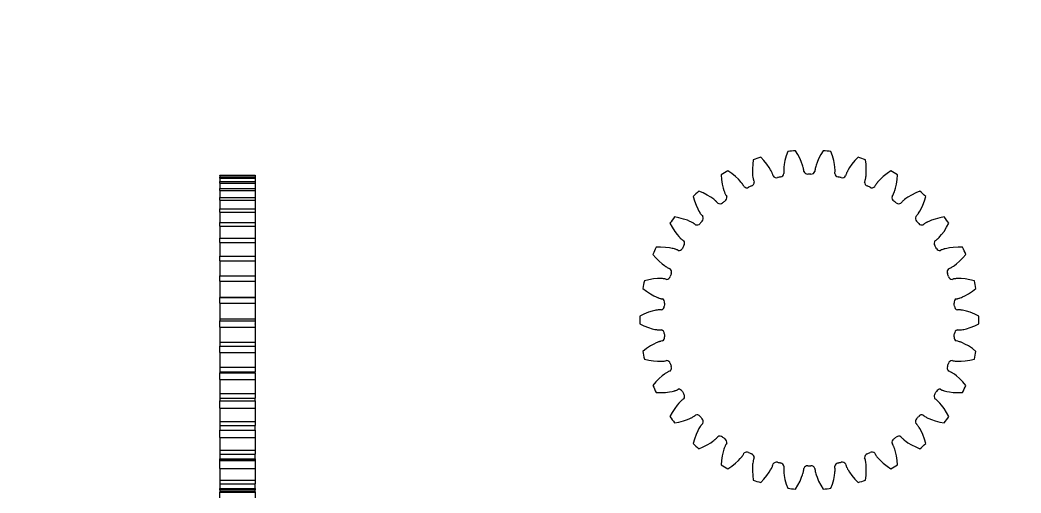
# Model space of a CAD drawing. Extents: x -3282 to 4846, y -1718 to 1845.
# Drawn here: x 307.4 to 590.8, y 89.2 to 222.9 of the extents above; entities that cross this region are included whole.
import ezdxf

# ---------------------------------------------------------------- set-up
doc = ezdxf.new("R2010")
doc.units = 0
doc.layers.get('0').update_dxf_attribs({"linetype": 'CONTINUOUS'})
doc.layers.add('DIMENSION', color=7, linetype='CONTINUOUS')
doc.styles.add('VCDSTYLE14', font='DejaVu Sans Mono')
doc.dimstyles.get("Standard").update_dxf_attribs({"dimtxt": 2.5, "dimasz": 2.5, "dimexe": 1.25, "dimexo": 0.625, "dimtad": 1, "dimcen": 2.5, "dimazin": 3, "dimtfac": 1, "dimtmove": 0, "dimatfit": 3})

# ---------------------------------------------------------------- blocks, each defined once
blk = doc.blocks.new('*D0')
at = {"layer": 'DIMENSION'}
for p, q in [((1920.409424, 1586.460938), (1879.283569, 1563.877319)), ((1904.027975, 1583.74002), (1879.283569, 1563.877319)), ((1874.299874, 1572.952921), (1879.765015, 1563.000732)), ((1879.283569, 1563.877319), (1909.322672, 1574.098123)), ((1867.343814, 1569.133104), (1872.808838, 1559.180908)), ((1872.327515, 1560.057495), (1879.283569, 1563.877319)), ((1872.327515, 1560.057495), (1842.288417, 1549.836677)), ((1846.031494, 1545.617432), (1872.327515, 1560.057495)), ((1847.583118, 1540.194783), (1872.327515, 1560.057495))]:
    blk.add_line(p, q, dxfattribs=at)
at = {"layer": 'DIMENSION', "style": 'VCDSTYLE14'}
blk.add_text('7.9', height=20, rotation=28.77, dxfattribs=at).set_placement((1873.20752, 1561.681519))
blk = doc.blocks.new('*D1')
at = {"layer": 'DIMENSION'}
for p, q in [((1893.807739, 1612.206177), (1887.669786, 1643.337159)), ((1877.409754, 1639.370834), (1893.807739, 1612.206177)), ((1882.990479, 1640.18811), (1893.807739, 1612.206177)), ((1867.365429, 1601.984106), (1894.740479, 1612.566772)), ((1893.807739, 1612.206177), (1917.175781, 1551.758423)), ((1890.733437, 1541.536361), (1918.108521, 1552.119019)), ((1934.379883, 1507.255249), (1917.175781, 1551.758423)), ((1933.573797, 1524.593784), (1917.175781, 1551.758423)), ((1917.175781, 1551.758423), (1923.313769, 1520.627448))]:
    blk.add_line(p, q, dxfattribs=at)
at = {"layer": 'DIMENSION', "style": 'VCDSTYLE14'}
blk.add_text('64.8', height=20, rotation=291.14, dxfattribs=at).set_placement((1910.167725, 1572.65979))
blk = doc.blocks.new('*D2')
at = {"layer": 'DIMENSION'}
for p, q in [((1890.443099, 1628.95426), (1863.278442, 1612.556274)), ((1891.260376, 1623.373535), (1863.278442, 1612.556274)), ((1863.278442, 1612.556274), (1894.409424, 1618.694227)), ((1848.354736, 1606.786987), (1863.278442, 1612.556274)), ((1867.365429, 1601.984106), (1862.917847, 1613.489014)), ((1848.354736, 1606.786987), (1817.223763, 1600.648989)), ((1820.372925, 1595.969727), (1848.354736, 1606.786987)), ((1821.190104, 1590.388962), (1848.354736, 1606.786987)), ((1852.441755, 1596.214883), (1847.994141, 1607.719727))]:
    blk.add_line(p, q, dxfattribs=at)
at = {"layer": 'DIMENSION', "style": 'VCDSTYLE14'}
blk.add_text('16', height=20, rotation=21.14, dxfattribs=at).set_placement((1855.276367, 1610.534912))
blk = doc.blocks.new('*D3')
at = {"layer": 'DIMENSION'}
for p, q in [((2720.820225, 518.82797), (2690.862793, 508.370209)), ((2720.47168, 513.198486), (2690.862793, 508.370209)), ((2455.580078, 470.00296), (2690.862793, 508.370209)), ((2690.862793, 508.370209), (2722.590595, 507.971368)), ((2455.580078, 470.00296), (2423.852276, 470.401786)), ((2260.59668, 438.207214), (2455.580078, 470.00296)), ((2425.622651, 459.545186), (2455.580078, 470.00296))]:
    blk.add_line(p, q, dxfattribs=at)
at = {"layer": 'DIMENSION', "style": 'VCDSTYLE14'}
blk.add_text('%%c 238.4', height=20, rotation=9.26, dxfattribs=at).set_placement((2264.383545, 439.837952))

msp = doc.modelspace()

# ---------------------------------------------------------------- linework, layer by layer
at = {"color": 1}
for p, q in [((524.306257, 184.504573), (523.944302, 183.197837)), ((524.728629, 185.716155), (524.306257, 184.504573)), ((527.591467, 184.849862), (526.926423, 185.947151)), ((528.217198, 183.646936), (527.591467, 184.849862)), ((534.096292, 184.849862), (533.470562, 183.646936)), ((534.761337, 185.947152), (534.096292, 184.849862)), ((537.381503, 184.504573), (536.959131, 185.716153)), ((537.743457, 183.197837), (537.381503, 184.504573)), ((514.801947, 182.131366), (514.719588, 180.777931)), ((514.963187, 183.404288), (514.801947, 182.131366)), ((517.943578, 183.152143), (517.064928, 184.087183)), ((518.805737, 182.105601), (517.943578, 183.152143)), ((519.459455, 181.183405), (518.805737, 182.105601)), ((523.722192, 182.089478), (523.622307, 181.335468)), ((523.944302, 183.197837), (523.722192, 182.089478)), ((528.664895, 182.608977), (528.217198, 183.646936)), ((528.919365, 181.892214), (528.664895, 182.608977)), ((529.012431, 181.585554), (528.919365, 181.892213)), ((529.11042, 181.218751), (529.012431, 181.585554)), ((532.633282, 181.435139), (532.575127, 181.209717)), ((532.653079, 181.507068), (532.633282, 181.435139)), ((532.768395, 181.892215), (532.653079, 181.507068)), ((533.022865, 182.608977), (532.768394, 181.892211)), ((533.470562, 183.646936), (533.022865, 182.608977)), ((537.965567, 182.089478), (537.743457, 183.197837)), ((538.065453, 181.335471), (537.965567, 182.089478)), ((542.882023, 182.105601), (542.228305, 181.183405)), ((543.744181, 183.152143), (542.882023, 182.105601)), ((544.622833, 184.087184), (543.744181, 183.152143)), ((546.885813, 182.131366), (546.724572, 183.404287)), ((546.968172, 180.777931), (546.885813, 182.131366)), ((363.991122, 178.965016), (363.991122, 179.049135)), ((363.991122, 179.049135), (373.991122, 179.049135)), ((363.991122, 178.965016), (363.991122, 178.461161)), ((363.991122, 178.965016), (373.991122, 178.965016)), ((373.991122, 179.049135), (373.991122, 178.965016)), ((373.991122, 178.965016), (373.991122, 178.461161)), ((505.891808, 179.112591), (505.998746, 177.833962)), ((508.859494, 179.485615), (507.805638, 180.21754)), ((509.920401, 178.641195), (508.859494, 179.485615)), ((510.751569, 177.875067), (509.920401, 178.641195)), ((514.719588, 180.777931), (514.732772, 179.647613)), ((514.732772, 179.647613), (514.791837, 178.889312)), ((514.791836, 178.889316), (514.843143, 178.490563)), ((519.857387, 180.535212), (519.459455, 181.183405)), ((520.012178, 180.254603), (519.857387, 180.535212)), ((520.184288, 179.916189), (520.012178, 180.254603)), ((520.18833, 179.907814), (520.184288, 179.916189)), ((520.283937, 179.702184), (520.18833, 179.907814)), ((520.313803, 179.634489), (520.283937, 179.702184)), ((520.4059, 179.411184), (520.313803, 179.634489)), ((520.465718, 179.248029), (520.4059, 179.411184)), ((520.491896, 179.168115), (520.465718, 179.248029)), ((520.579319, 178.830624), (520.491894, 179.168122)), ((523.572355, 180.504828), (523.571457, 180.400973)), ((523.571457, 180.400973), (523.574487, 180.184268)), ((523.575162, 180.627705), (523.572355, 180.504828)), ((523.574487, 180.184268), (523.574815, 180.173967)), ((523.574815, 180.173967), (523.587628, 179.941401)), ((523.585178, 180.860293), (523.575162, 180.627705)), ((523.589587, 180.934765), (523.585178, 180.860293)), ((523.587628, 179.941401), (523.598702, 179.828494)), ((523.622307, 181.335472), (523.589587, 180.934765)), ((523.598702, 179.828494), (523.656108, 179.484616)), ((529.112632, 181.209719), (529.11042, 181.218751)), ((529.163397, 180.988705), (529.112632, 181.209719)), ((529.178536, 180.916279), (529.163397, 180.988705)), ((529.222192, 180.678706), (529.178536, 180.916279)), ((529.246782, 180.50668), (529.222192, 180.678706)), ((529.255772, 180.423069), (529.246782, 180.50668)), ((529.271117, 180.074777), (529.255772, 180.423076)), ((532.431988, 180.423076), (532.416643, 180.074777)), ((532.44463, 180.535819), (532.431988, 180.423076)), ((532.48045, 180.765966), (532.44463, 180.535819)), ((532.482272, 180.77611), (532.48045, 180.765966)), ((532.524364, 180.988709), (532.482272, 180.77611)), ((532.546834, 181.090109), (532.524364, 180.988709)), ((532.575127, 181.209717), (532.546834, 181.090109)), ((538.031652, 179.484616), (538.089057, 179.828494)), ((538.092727, 181.016162), (538.065453, 181.33547)), ((538.089057, 179.828487), (538.097646, 179.91214)), ((538.112313, 180.637002), (538.092727, 181.016162)), ((538.097646, 179.91214), (538.10936, 180.085519)), ((538.10936, 180.085519), (538.116052, 180.326977)), ((538.112598, 180.627707), (538.112313, 180.637002)), ((538.116302, 180.400968), (538.112598, 180.627707)), ((538.116052, 180.326977), (538.116302, 180.400968)), ((541.195866, 179.168122), (541.10844, 178.830624)), ((541.231672, 179.275772), (541.195866, 179.168122)), ((541.31456, 179.493443), (541.231672, 179.275772)), ((541.318451, 179.502986), (541.31456, 179.493443)), ((541.403825, 179.702188), (541.318451, 179.502986)), ((541.446886, 179.7967), (541.403825, 179.702188)), ((541.499429, 179.907812), (541.446886, 179.7967)), ((541.603181, 180.116218), (541.499429, 179.907812)), ((541.6375, 180.182458), (541.603181, 180.116218)), ((541.830373, 180.535213), (541.6375, 180.182458)), ((542.228305, 181.183405), (541.830371, 180.53521)), ((546.79654, 178.196367), (546.856214, 178.571314)), ((546.856214, 178.571314), (546.895923, 178.889315)), ((546.895923, 178.889315), (546.954988, 179.647613)), ((546.954988, 179.647613), (546.968172, 180.777931)), ((551.767359, 178.641195), (550.936191, 177.875067)), ((552.828266, 179.485615), (551.767359, 178.641195)), ((553.882123, 180.217541), (552.828266, 179.485615)), ((555.689013, 177.833962), (555.795951, 179.11259)), ((363.991122, 178.209214), (363.991122, 178.461161)), ((363.991122, 178.461161), (373.991122, 178.461161)), ((363.991122, 178.209214), (363.991122, 177.203959)), ((363.991122, 178.209214), (373.991122, 178.209214)), ((363.991122, 176.785412), (363.991122, 177.203959)), ((363.991122, 177.203959), (373.991122, 177.203959)), ((363.991122, 176.785412), (363.991122, 175.283653)), ((363.991122, 176.785412), (373.991122, 176.785412)), ((373.991122, 178.461161), (373.991122, 178.209214)), ((373.991122, 178.209214), (373.991122, 177.203959)), ((373.991122, 177.203959), (373.991122, 176.785412)), ((373.991122, 176.785412), (373.991122, 175.283653)), ((505.998746, 177.833962), (506.199582, 176.492979)), ((506.199582, 176.492979), (506.447484, 175.390103)), ((511.275572, 177.323773), (510.751569, 177.875067)), ((511.485322, 177.081479), (511.275572, 177.323773)), ((511.724032, 176.786244), (511.485322, 177.081479)), ((511.729726, 176.778892), (511.724032, 176.786244)), ((511.865997, 176.597633), (511.729726, 176.778892)), ((511.909286, 176.537627), (511.865997, 176.597633)), ((512.045797, 176.33835), (511.909286, 176.537627)), ((512.13823, 176.191197), (512.045797, 176.33835)), ((512.180451, 176.118472), (512.13823, 176.191197)), ((512.336132, 175.806533), (512.180447, 176.118478)), ((514.843143, 178.490563), (514.854313, 178.416801)), ((514.854313, 178.416801), (514.892874, 178.187214)), ((514.892874, 178.187214), (514.915676, 178.066439)), ((514.915676, 178.066439), (514.936391, 177.964666)), ((514.936391, 177.964666), (514.98441, 177.753327)), ((514.98441, 177.753327), (514.986872, 177.743319)), ((514.986872, 177.743319), (515.047758, 177.518499)), ((515.047758, 177.518499), (515.082065, 177.410362)), ((515.082065, 177.410362), (515.209713, 177.085933)), ((546.478047, 177.085933), (546.605694, 177.410362)), ((546.605692, 177.410355), (546.631486, 177.490394)), ((546.631486, 177.490394), (546.678992, 177.657549)), ((546.678992, 177.657549), (546.73574, 177.892339)), ((546.73574, 177.892339), (546.751368, 177.964661)), ((546.751368, 177.964661), (546.794886, 178.187216)), ((546.794886, 178.187216), (546.79654, 178.196367)), ((549.507312, 176.118478), (549.351628, 175.806533)), ((549.564718, 176.216331), (549.507312, 176.118478)), ((549.691051, 176.412013), (549.564718, 176.216331)), ((549.696841, 176.420539), (549.691051, 176.412013)), ((549.821765, 176.597637), (549.696841, 176.420539)), ((549.883536, 176.681131), (549.821765, 176.597637)), ((549.958032, 176.77889), (549.883536, 176.681131)), ((550.102847, 176.96117), (549.958032, 176.77889)), ((550.150188, 177.018828), (550.102847, 176.96117)), ((550.412189, 177.323774), (550.150188, 177.018828)), ((550.936191, 177.875067), (550.412186, 177.323771)), ((555.240275, 175.390103), (555.488178, 176.492979)), ((555.488178, 176.492979), (555.689013, 177.833962)), ((363.991122, 174.700545), (363.991122, 175.283653)), ((363.991122, 175.283653), (373.991122, 175.283653)), ((363.991122, 174.700545), (363.991122, 172.7096)), ((363.991122, 174.700545), (373.991122, 174.700545)), ((373.991122, 175.283653), (373.991122, 174.700545)), ((373.991122, 174.700545), (373.991122, 172.7096)), ((497.910954, 173.028633), (498.281397, 171.800178)), ((500.736233, 174.010522), (499.55323, 174.507344)), ((501.949521, 173.40513), (500.736233, 174.010522)), ((502.921813, 172.828552), (501.949521, 173.40513)), ((506.447484, 175.390103), (506.662918, 174.660653)), ((506.662917, 174.660657), (506.796007, 174.281285)), ((506.796007, 174.281285), (506.82227, 174.211457)), ((506.82227, 174.211457), (506.907722, 173.994904)), ((506.907722, 173.994904), (506.955136, 173.881509)), ((506.955136, 173.881509), (506.996558, 173.786267)), ((506.996558, 173.786267), (507.087468, 173.58953)), ((507.087468, 173.58953), (507.091957, 173.580253)), ((507.091957, 173.580253), (507.198255, 173.373005)), ((507.198255, 173.373005), (507.254295, 173.274363)), ((507.254295, 173.274363), (507.446606, 172.983564)), ((554.241154, 172.983564), (554.433464, 173.274363)), ((554.43346, 173.274357), (554.475332, 173.347284)), ((554.475332, 173.347284), (554.556553, 173.500909)), ((554.556553, 173.500909), (554.660877, 173.71877)), ((554.660877, 173.71877), (554.691199, 173.786263)), ((554.691199, 173.786263), (554.780039, 173.994906)), ((554.780039, 173.994906), (554.783559, 174.003513)), ((554.783559, 174.003513), (554.919885, 174.357859)), ((554.919885, 174.357859), (555.024842, 174.660655)), ((555.024843, 174.660656), (555.240275, 175.390103)), ((559.738239, 173.40513), (558.765947, 172.828552)), ((560.951527, 174.010522), (559.738239, 173.40513)), ((562.13453, 174.507344), (560.951527, 174.010522)), ((563.406362, 171.800178), (563.776805, 173.028632)), ((363.991122, 171.964772), (363.991122, 172.7096)), ((363.991122, 172.7096), (373.991122, 172.7096)), ((363.991122, 171.964772), (363.991122, 169.49434)), ((363.991122, 171.964772), (373.991122, 171.964772)), ((373.991122, 172.7096), (373.991122, 171.964772)), ((373.991122, 171.964772), (373.991122, 169.49434)), ((498.281397, 171.800178), (498.75665, 170.530255)), ((498.75665, 170.530255), (499.228436, 169.503021)), ((503.548986, 172.398252), (502.921813, 172.828552)), ((503.804529, 172.204862), (503.548986, 172.398252)), ((504.099404, 171.96571), (503.804529, 172.204862)), ((504.106503, 171.959702), (504.099404, 171.96571)), ((504.277482, 171.810737), (504.106503, 171.959702)), ((504.3323, 171.761042), (504.277482, 171.810737)), ((504.507261, 171.594501), (504.3323, 171.761042)), ((504.628269, 171.469782), (504.507261, 171.594501)), ((504.684687, 171.407425), (504.628269, 171.469782)), ((504.901822, 171.13467), (504.684682, 171.40743)), ((557.003077, 171.40743), (556.785937, 171.13467)), ((557.079573, 171.49121), (557.003077, 171.40743)), ((557.24383, 171.656348), (557.079573, 171.49121)), ((557.251266, 171.663484), (557.24383, 171.656348)), ((557.410281, 171.81074), (557.251266, 171.663484)), ((557.488062, 171.879566), (557.410281, 171.81074)), ((557.581255, 171.959701), (557.488062, 171.879566)), ((557.760803, 172.107889), (557.581255, 171.959701)), ((557.819098, 172.154444), (557.760803, 172.107889)), ((558.138775, 172.398253), (557.819098, 172.154444)), ((558.765947, 172.828552), (558.138771, 172.398251)), ((562.459323, 169.503021), (562.93111, 170.530255)), ((562.93111, 170.530255), (563.406362, 171.800178)), ((363.991122, 168.59142), (363.991122, 169.49434)), ((363.991122, 169.49434), (373.991122, 169.49434)), ((363.991122, 168.59142), (363.991122, 165.653537)), ((363.991122, 168.59142), (373.991122, 168.59142)), ((373.991122, 169.49434), (373.991122, 168.59142)), ((373.991122, 168.59142), (373.991122, 165.653537)), ((493.92882, 166.966151), (492.668374, 167.206157)), ((499.228436, 169.503021), (499.590823, 168.834303)), ((499.590821, 168.834307), (499.799879, 168.490896)), ((499.799879, 168.490896), (499.840086, 168.428054)), ((499.840086, 168.428054), (499.968694, 168.234)), ((499.968694, 168.234), (500.038649, 168.13294)), ((500.038649, 168.13294), (500.098968, 168.048392)), ((500.098968, 168.048392), (500.228795, 167.874855)), ((500.228795, 167.874855), (500.235114, 167.866714)), ((500.235114, 167.866714), (500.382179, 167.686096)), ((500.382179, 167.686096), (500.457503, 167.601261)), ((500.457503, 167.601261), (500.706072, 167.3568)), ((560.981687, 167.3568), (561.230256, 167.601261)), ((561.230251, 167.601256), (561.28637, 167.663884)), ((561.28637, 167.663884), (561.397757, 167.797265)), ((561.397757, 167.797265), (561.545096, 167.988675)), ((561.545096, 167.988675), (561.588789, 168.048388)), ((561.588789, 168.048388), (561.719066, 168.234001)), ((561.719066, 168.234001), (561.724299, 168.241689)), ((561.724299, 168.241689), (561.931319, 168.559948)), ((561.931319, 168.559948), (562.096938, 168.834305)), ((562.096938, 168.834305), (562.459323, 169.503021)), ((569.019387, 167.206157), (567.75894, 166.966151)), ((363.991122, 164.596924), (363.991122, 165.653537)), ((363.991122, 165.653537), (373.991122, 165.653537)), ((363.991122, 164.596924), (363.991122, 161.205904)), ((363.991122, 164.596924), (373.991122, 164.596924)), ((373.991122, 165.653537), (373.991122, 164.596924)), ((373.991122, 164.596924), (373.991122, 161.205904)), ((491.369427, 165.418311), (491.987185, 164.29372)), ((495.241463, 166.626245), (493.92882, 166.966151)), ((496.312386, 166.264419), (495.241463, 166.626245)), ((497.015318, 165.973918), (496.312386, 166.264419)), ((497.305484, 165.837885), (497.015318, 165.973918)), ((497.643639, 165.665266), (497.305484, 165.837885)), ((497.651831, 165.660866), (497.643639, 165.665266)), ((497.850045, 165.550704), (497.651831, 165.660866)), ((497.913998, 165.513492), (497.850045, 165.550704)), ((498.119761, 165.386968), (497.913998, 165.513492)), ((498.264055, 165.290133), (498.119761, 165.386968)), ((498.332206, 165.240868), (498.264055, 165.290133)), ((498.601305, 165.019218), (498.3322, 165.240872)), ((563.35556, 165.240872), (563.086455, 165.019218)), ((563.447803, 165.306917), (563.35556, 165.240872)), ((563.642804, 165.434296), (563.447803, 165.306917)), ((563.651562, 165.43973), (563.642804, 165.434296)), ((563.837718, 165.550706), (563.651562, 165.43973)), ((563.928108, 165.601857), (563.837718, 165.550706)), ((564.035926, 165.660865), (563.928108, 165.601857)), ((564.242361, 165.768484), (564.035926, 165.660865)), ((564.309061, 165.801902), (564.242361, 165.768484)), ((564.672443, 165.973919), (564.309061, 165.801902)), ((565.375374, 166.264419), (564.672439, 165.973917)), ((566.446296, 166.626245), (565.375374, 166.264419)), ((567.75894, 166.966151), (566.446296, 166.626245)), ((569.700574, 164.29372), (570.318332, 165.41831)), ((491.987185, 164.29372), (492.716084, 163.150359)), ((492.716084, 163.150359), (493.391135, 162.243662)), ((493.391135, 162.243662), (493.884637, 161.664901)), ((493.884634, 161.664904), (494.160523, 161.372464)), ((567.584082, 161.430975), (567.803124, 161.664903)), ((567.803124, 161.664903), (568.296625, 162.243662)), ((568.296625, 162.243662), (568.971675, 163.150359)), ((568.971675, 163.150359), (569.700574, 164.29372)), ((363.991122, 160.000746), (363.991122, 161.205904)), ((363.991122, 161.205904), (373.991122, 161.205904)), ((363.991122, 160.000746), (363.991122, 156.173108)), ((363.991122, 160.000746), (373.991122, 160.000746)), ((373.991122, 161.205904), (373.991122, 160.000746)), ((373.991122, 160.000746), (373.991122, 156.173108)), ((494.160523, 161.372464), (494.212917, 161.319355)), ((494.212917, 161.319355), (494.379061, 161.15628)), ((494.379061, 161.15628), (494.468498, 161.071973)), ((494.468498, 161.071973), (494.545078, 161.001814)), ((494.545078, 161.001814), (494.708148, 160.859062)), ((494.708148, 160.859062), (494.716022, 160.852412)), ((494.716022, 160.852412), (494.897426, 160.706317)), ((494.897426, 160.706317), (494.988742, 160.638997)), ((494.988742, 160.638997), (495.282705, 160.451559)), ((566.405054, 160.451559), (566.699018, 160.638997)), ((566.699012, 160.638993), (566.766925, 160.688585)), ((566.766925, 160.688585), (566.903609, 160.795893)), ((566.903609, 160.795893), (567.087526, 160.952487)), ((567.087526, 160.952487), (567.142679, 161.001811)), ((567.142679, 161.001811), (567.3087, 161.156281)), ((567.3087, 161.156281), (567.315417, 161.162713)), ((567.315417, 161.162713), (567.584082, 161.430975)), ((363.991122, 154.825276), (363.991122, 156.173108)), ((363.991122, 156.173108), (373.991122, 156.173108)), ((373.991122, 156.173108), (373.991122, 154.825276)), ((486.553122, 156.614232), (487.391197, 155.642656)), ((488.734773, 158.660377), (487.451971, 158.633076)), ((490.089402, 158.600812), (488.734773, 158.660377)), ((491.21215, 158.46955), (490.089402, 158.600812)), ((491.96012, 158.331545), (491.21215, 158.46955)), ((492.272229, 158.258813), (491.96012, 158.331545)), ((492.638883, 158.160273), (492.272229, 158.258813)), ((492.647812, 158.157672), (492.638883, 158.160273)), ((492.864598, 158.091129), (492.647812, 158.157672)), ((492.93489, 158.068027), (492.864598, 158.091129)), ((493.162463, 157.987048), (492.93489, 158.068027)), ((493.323736, 157.92233), (493.162463, 157.987048)), ((493.400641, 157.88831), (493.323736, 157.92233)), ((493.709943, 157.727453), (493.400634, 157.888314)), ((568.287126, 157.888314), (567.977817, 157.727453)), ((568.391085, 157.933736), (568.287126, 157.888313)), ((568.608308, 158.017789), (568.391085, 157.933736)), ((568.618004, 158.021283), (568.608308, 158.017789)), ((568.823166, 158.09113), (568.618004, 158.021283)), ((568.922216, 158.12237), (568.823166, 158.09113)), ((569.039946, 158.157672), (568.922216, 158.12237)), ((569.264245, 158.220019), (569.039946, 158.157672)), ((569.336435, 158.238839), (569.264245, 158.220019)), ((569.727641, 158.331545), (569.336435, 158.238839)), ((570.475609, 158.46955), (569.727637, 158.331545)), ((571.598357, 158.600812), (570.475609, 158.46955)), ((572.952987, 158.660377), (571.598357, 158.600812)), ((574.23579, 158.633076), (572.952987, 158.660377)), ((574.296563, 155.642656), (575.134636, 156.614231)), ((363.991122, 154.825276), (363.991122, 150.579669)), ((363.991122, 154.825276), (373.991122, 154.825276)), ((373.991122, 154.825276), (373.991122, 150.579669)), ((487.391197, 155.642656), (488.341886, 154.675826)), ((488.341886, 154.675826), (489.190698, 153.929294)), ((489.190698, 153.929294), (489.793747, 153.465786)), ((489.793744, 153.465788), (490.124406, 153.237098)), ((490.124406, 153.237098), (490.186696, 153.196043)), ((490.186696, 153.196043), (490.383115, 153.071075)), ((490.383115, 153.071075), (490.488126, 153.007206)), ((571.110136, 152.954499), (571.304646, 153.071076)), ((571.304646, 153.071076), (571.312553, 153.075971)), ((571.312553, 153.075971), (571.631123, 153.282512)), ((571.631123, 153.282512), (571.894014, 153.465787)), ((571.894015, 153.465787), (572.497061, 153.929294)), ((572.497061, 153.929294), (573.345874, 154.675826)), ((573.345874, 154.675826), (574.296563, 155.642656)), ((363.991122, 149.09573), (363.991122, 150.579669)), ((363.991122, 150.579669), (373.991122, 150.579669)), ((373.991122, 150.579669), (373.991122, 149.09573)), ((490.488126, 153.007206), (490.577619, 152.954501)), ((490.577619, 152.954501), (490.766806, 152.848773)), ((490.766806, 152.848773), (490.77589, 152.843906)), ((490.77589, 152.843906), (490.983705, 152.73872)), ((490.983705, 152.73872), (491.087022, 152.691857)), ((491.087022, 152.691857), (491.413533, 152.569632)), ((570.274227, 152.569632), (570.600737, 152.691857)), ((570.600731, 152.691854), (570.677471, 152.726241)), ((570.677471, 152.726241), (570.833479, 152.802786)), ((570.833479, 152.802786), (571.045934, 152.91772)), ((571.045934, 152.91772), (571.110136, 152.954499)), ((363.991122, 149.09573), (363.991122, 144.544347)), ((363.991122, 149.09573), (373.991122, 149.09573)), ((373.991122, 149.09573), (373.991122, 144.544347)), ((485.381096, 149.4562), (484.132002, 149.162786)), ((486.718507, 149.679581), (485.381096, 149.4562)), ((487.844011, 149.784619), (486.718507, 149.679581)), ((488.604329, 149.805142), (487.844011, 149.784619)), ((488.924739, 149.79889), (488.604329, 149.805142)), ((489.303869, 149.778735), (488.924739, 149.79889)), ((489.313143, 149.778047), (489.303869, 149.778735)), ((489.539028, 149.758031), (489.313143, 149.778047)), ((489.612587, 149.750048), (489.539028, 149.758031)), ((489.852023, 149.718153), (489.612587, 149.750048)), ((490.023228, 149.68838), (489.852023, 149.718153)), ((490.105525, 149.671094), (490.023228, 149.68838)), ((490.441512, 149.578059), (490.105517, 149.671095)), ((571.582242, 149.671095), (571.246248, 149.578059)), ((571.693373, 149.693911), (571.582242, 149.671095)), ((571.923326, 149.730964), (571.693373, 149.693911)), ((571.933536, 149.732366), (571.923326, 149.730964)), ((572.148737, 149.758031), (571.933536, 149.732366)), ((572.252117, 149.767995), (572.148737, 149.758031)), ((572.374614, 149.778047), (572.252117, 149.767995)), ((572.606975, 149.792398), (572.374614, 149.778047)), ((572.6815, 149.795797), (572.606975, 149.792398)), ((573.083432, 149.805142), (572.6815, 149.795797)), ((573.843748, 149.784619), (573.083428, 149.805142)), ((574.969252, 149.679581), (573.843748, 149.784619)), ((576.306664, 149.4562), (574.969252, 149.679581)), ((577.555759, 149.162786), (576.306664, 149.4562)), ((363.991122, 144.544347), (363.991122, 144.452838)), ((363.991122, 144.544347), (373.991122, 144.544347)), ((373.991122, 144.544347), (373.991122, 144.452837)), ((483.672537, 147.001178), (484.694299, 146.225079)), ((484.694299, 146.225079), (485.825229, 145.477036)), ((485.825229, 145.477036), (486.810705, 144.923295)), ((486.810705, 144.923295), (487.496945, 144.595296)), ((487.496941, 144.595298), (487.867925, 144.440354)), ((573.895565, 144.470686), (574.190817, 144.595297)), ((574.190817, 144.595297), (574.877054, 144.923295)), ((574.877054, 144.923295), (575.862531, 145.477036)), ((575.862531, 145.477036), (576.99346, 146.225079)), ((576.99346, 146.225079), (578.015222, 147.001178)), ((363.991122, 144.452838), (373.991122, 144.452838)), ((363.991122, 142.840021), (363.991122, 144.452837)), ((363.991122, 142.840021), (363.991122, 138.403202)), ((363.991122, 142.840021), (373.991122, 142.840021)), ((373.991122, 144.452837), (373.991122, 142.840021)), ((373.991122, 142.840021), (373.991122, 138.403201)), ((487.867925, 144.440354), (487.93739, 144.413147)), ((487.93739, 144.413147), (488.155499, 144.331748)), ((488.155499, 144.331748), (488.271494, 144.291107)), ((488.271494, 144.291107), (488.36999, 144.258161)), ((488.36999, 144.258161), (488.577024, 144.194077)), ((488.577024, 144.194077), (488.586922, 144.191205)), ((488.586922, 144.191205), (488.812065, 144.131525)), ((488.812065, 144.131525), (488.922868, 144.107167)), ((488.922868, 144.107167), (489.267655, 144.055498)), ((572.420105, 144.055498), (572.764892, 144.107167)), ((572.764885, 144.107165), (572.847097, 144.124846)), ((572.847097, 144.124846), (573.015611, 144.167282)), ((573.015611, 144.167282), (573.247319, 144.235533)), ((573.247319, 144.235533), (573.317766, 144.25816)), ((573.317766, 144.25816), (573.532263, 144.331749)), ((573.532263, 144.331749), (573.541015, 144.334892)), ((573.541015, 144.334892), (573.895565, 144.470686)), ((484.01436, 139.755888), (482.853566, 139.209185)), ((485.276103, 140.252451), (484.01436, 139.755888)), ((486.355173, 140.589199), (485.276103, 140.252451)), ((487.094609, 140.767352), (486.355173, 140.589199)), ((487.409317, 140.827854), (487.09461, 140.767352)), ((487.784353, 140.886966), (487.409317, 140.827854)), ((487.793567, 140.888221), (487.784353, 140.886966)), ((488.018677, 140.915605), (487.793567, 140.888221)), ((488.092289, 140.923091), (488.018677, 140.915605)), ((488.333124, 140.941675), (488.092289, 140.923091)), ((488.506778, 140.948148), (488.333124, 140.941675)), ((488.59087, 140.94835), (488.506778, 140.948148)), ((488.938858, 140.927204), (488.590863, 140.94835)), ((573.096897, 140.94835), (572.748901, 140.927204)), ((573.210343, 140.947561), (573.096897, 140.94835)), ((573.442974, 140.935995), (573.210343, 140.947561)), ((573.453253, 140.935243), (573.442974, 140.935995)), ((573.669087, 140.915605), (573.453253, 140.935243)), ((573.77228, 140.903857), (573.669087, 140.915605)), ((573.89419, 140.888221), (573.77228, 140.903857)), ((574.124457, 140.853948), (573.89419, 140.888221)), ((574.19806, 140.841778), (574.124457, 140.853948)), ((574.593152, 140.767352), (574.19806, 140.841778)), ((575.332586, 140.589199), (574.593148, 140.767353)), ((576.411657, 140.252451), (575.332586, 140.589199)), ((577.673399, 139.755888), (576.411657, 140.252451)), ((578.834194, 139.209184), (577.673399, 139.755888)), ((363.991122, 138.403202), (363.991122, 137.822463)), ((363.991122, 138.403201), (373.991122, 138.403201)), ((363.991122, 136.088627), (363.991122, 137.822463)), ((363.991122, 137.822463), (373.991122, 137.822463)), ((363.991122, 136.088627), (363.991122, 131.787986)), ((363.991122, 136.088627), (373.991122, 136.088627)), ((373.991122, 138.403202), (373.991122, 137.822463)), ((373.991122, 137.822463), (373.991122, 136.088627)), ((373.991122, 136.858446), (373.991122, 136.959201)), ((373.991122, 136.088627), (373.991122, 131.787986)), ((482.853565, 136.999285), (484.01436, 136.452581)), ((484.01436, 136.452581), (485.276103, 135.956019)), ((576.411657, 135.956019), (577.673399, 136.452581)), ((577.673399, 136.452581), (578.834193, 136.999285)), ((485.276103, 135.956019), (486.355173, 135.619271)), ((486.355173, 135.619271), (487.094612, 135.441117)), ((487.094608, 135.441117), (487.489699, 135.366691)), ((487.489699, 135.366691), (487.563303, 135.354522)), ((487.563303, 135.354522), (487.793569, 135.320248)), ((487.793569, 135.320248), (487.91548, 135.304613)), ((487.91548, 135.304613), (488.018673, 135.292865)), ((488.018673, 135.292865), (488.234507, 135.273226)), ((488.234507, 135.273226), (488.244785, 135.272475)), ((488.244785, 135.272475), (488.477417, 135.260908)), ((488.477417, 135.260908), (488.590863, 135.26012)), ((488.590863, 135.26012), (488.938858, 135.281266)), ((572.748901, 135.281266), (573.096897, 135.26012)), ((573.096889, 135.26012), (573.180982, 135.260321)), ((573.180982, 135.260321), (573.354636, 135.266794)), ((573.354636, 135.266794), (573.595471, 135.285378)), ((573.595471, 135.285378), (573.669082, 135.292864)), ((573.669082, 135.292864), (573.894192, 135.320249)), ((573.894192, 135.320249), (573.903407, 135.321504)), ((573.903407, 135.321504), (574.278442, 135.380615)), ((574.278442, 135.380615), (574.59315, 135.441117)), ((574.59315, 135.441117), (575.332586, 135.619271)), ((575.332586, 135.619271), (576.411657, 135.956019)), ((363.991122, 131.787986), (363.991122, 130.720848)), ((363.991122, 131.787986), (373.991122, 131.787986)), ((363.991122, 128.874439), (363.991122, 130.720848)), ((363.991122, 130.720848), (373.991122, 130.720848)), ((373.991122, 131.787986), (373.991122, 130.720848)), ((373.991122, 130.720848), (373.991122, 128.874439)), ((485.825229, 130.731433), (484.694299, 129.983391)), ((486.810705, 131.285174), (485.825229, 130.731433)), ((487.496943, 131.613172), (486.810705, 131.285174)), ((487.792194, 131.737784), (487.496943, 131.613172)), ((488.146745, 131.873577), (487.792194, 131.737784)), ((488.155497, 131.876721), (488.146745, 131.873577)), ((488.369994, 131.95031), (488.155497, 131.876721)), ((488.44044, 131.972937), (488.369994, 131.95031)), ((488.672149, 132.041187), (488.44044, 131.972937)), ((488.840662, 132.083623), (488.672149, 132.041187)), ((488.922875, 132.101304), (488.840662, 132.083623)), ((489.267655, 132.152971), (488.922868, 132.101303)), ((572.764892, 132.101303), (572.420105, 132.152971)), ((572.875695, 132.076945), (572.764892, 132.101303)), ((573.100838, 132.017264), (572.875695, 132.076945)), ((573.110736, 132.014392), (573.100838, 132.017264)), ((573.31777, 131.950309), (573.110736, 132.014392)), ((573.416266, 131.917362), (573.31777, 131.950309)), ((573.532261, 131.876721), (573.416266, 131.917362)), ((573.75037, 131.795322), (573.532261, 131.876721)), ((573.819835, 131.768115), (573.75037, 131.795322)), ((574.190818, 131.613171), (573.819835, 131.768115)), ((574.877054, 131.285174), (574.190815, 131.613173)), ((575.862531, 130.731433), (574.877054, 131.285174)), ((576.99346, 129.983391), (575.862531, 130.731433)), ((363.991122, 128.874439), (363.991122, 124.730929)), ((363.991122, 128.874439), (373.991122, 128.874439)), ((373.991122, 128.874439), (373.991122, 124.730929)), ((484.694299, 129.983391), (483.672538, 129.207292)), ((578.015223, 129.207291), (576.99346, 129.983391)), ((363.991122, 124.730929), (363.991122, 123.410477)), ((363.991122, 124.730929), (373.991122, 124.730929)), ((373.991122, 124.730929), (373.991122, 123.410477)), ((484.132001, 127.045683), (485.381096, 126.752269)), ((485.381096, 126.752269), (486.718507, 126.528889)), ((486.718507, 126.528889), (487.844011, 126.423851)), ((487.844011, 126.423851), (488.604332, 126.403328)), ((488.604328, 126.403328), (489.006259, 126.412672)), ((489.006259, 126.412672), (489.080785, 126.416071)), ((489.080785, 126.416071), (489.313145, 126.430422)), ((489.313145, 126.430422), (489.435642, 126.440475)), ((489.435642, 126.440475), (489.539023, 126.450439)), ((489.539023, 126.450439), (489.754224, 126.476104)), ((489.754224, 126.476104), (489.764434, 126.477506)), ((489.764434, 126.477506), (489.994386, 126.514559)), ((489.994386, 126.514559), (490.105517, 126.537374)), ((490.105517, 126.537374), (490.441512, 126.63041)), ((571.246248, 126.63041), (571.582242, 126.537374)), ((571.582235, 126.537376), (571.664532, 126.520089)), ((571.664532, 126.520089), (571.835737, 126.490316)), ((571.835737, 126.490316), (572.075173, 126.458421)), ((572.075173, 126.458421), (572.148732, 126.450439)), ((572.148732, 126.450439), (572.374616, 126.430422)), ((572.374616, 126.430422), (572.38389, 126.429734)), ((572.38389, 126.429734), (572.76302, 126.409579)), ((572.76302, 126.409579), (573.08343, 126.403328)), ((573.08343, 126.403328), (573.843748, 126.423851)), ((573.843748, 126.423851), (574.969252, 126.528889)), ((574.969252, 126.528889), (576.306664, 126.752269)), ((576.306664, 126.752269), (577.555758, 127.045683)), ((363.991122, 123.410477), (363.991122, 123.182591)), ((363.991122, 123.410477), (373.991122, 123.410477)), ((363.991122, 121.232605), (363.991122, 123.182591)), ((363.991122, 123.182591), (373.991122, 123.182591)), ((373.991122, 123.182591), (373.991122, 123.410477)), ((373.991122, 123.182591), (373.991122, 121.232605)), ((489.190698, 122.279175), (488.341886, 121.532643)), ((489.793745, 122.742682), (489.190698, 122.279175)), ((490.056637, 122.925957), (489.793745, 122.742683)), ((490.375206, 123.132498), (490.056637, 122.925957)), ((490.383113, 123.137393), (490.375206, 123.132498)), ((490.577623, 123.253971), (490.383113, 123.137393)), ((490.641826, 123.29075), (490.577623, 123.253971)), ((490.854281, 123.405683), (490.641826, 123.29075)), ((491.010289, 123.482228), (490.854281, 123.405683)), ((491.087029, 123.516616), (491.010289, 123.482228)), ((491.413533, 123.638837), (491.087022, 123.516613)), ((570.600737, 123.516613), (570.274227, 123.638837)), ((570.704055, 123.46975), (570.600737, 123.516613)), ((570.911869, 123.364563), (570.704055, 123.46975)), ((570.920954, 123.359696), (570.911869, 123.364563)), ((571.11014, 123.253968), (570.920954, 123.359696)), ((571.199634, 123.201263), (571.11014, 123.253968)), ((571.304645, 123.137394), (571.199634, 123.201263)), ((571.501063, 123.012426), (571.304645, 123.137394)), ((571.563354, 122.971371), (571.501063, 123.012426)), ((571.894016, 122.742681), (571.563354, 122.971371)), ((572.497061, 122.279175), (571.894012, 122.742684)), ((573.345874, 121.532643), (572.497061, 122.279175)), ((363.991122, 121.232605), (363.991122, 117.266412)), ((363.991122, 121.232605), (373.991122, 121.232605)), ((373.991122, 121.232605), (373.991122, 117.266412)), ((487.391197, 120.565814), (486.553123, 119.594238)), ((488.341886, 121.532643), (487.391197, 120.565814)), ((574.296563, 120.565814), (573.345874, 121.532643)), ((575.134637, 119.594237), (574.296563, 120.565814)), ((363.991122, 117.266412), (363.991122, 116.01173)), ((363.991122, 117.266412), (373.991122, 117.266412)), ((373.991122, 117.266412), (373.991122, 116.01173)), ((487.451969, 117.575394), (488.734773, 117.548093)), ((488.734773, 117.548093), (490.089402, 117.607657)), ((490.089402, 117.607657), (491.21215, 117.73892)), ((491.21215, 117.73892), (491.960123, 117.876925)), ((491.960118, 117.876924), (492.351324, 117.96963)), ((492.351324, 117.96963), (492.423514, 117.98845)), ((492.423514, 117.98845), (492.647813, 118.050798)), ((492.647813, 118.050798), (492.765544, 118.086099)), ((492.765544, 118.086099), (492.864594, 118.117339)), ((492.864594, 118.117339), (493.069755, 118.187186)), ((493.069755, 118.187186), (493.079451, 118.190681)), ((493.079451, 118.190681), (493.296675, 118.274734)), ((493.296675, 118.274734), (493.400634, 118.320156)), ((493.400634, 118.320156), (493.709943, 118.481016)), ((567.977817, 118.481016), (568.287126, 118.320156)), ((568.287119, 118.320159), (568.364023, 118.28614)), ((568.364023, 118.28614), (568.525297, 118.221422)), ((568.525297, 118.221422), (568.752869, 118.140443)), ((568.752869, 118.140443), (568.823162, 118.117341)), ((568.823162, 118.117341), (569.039948, 118.050797)), ((569.039948, 118.050797), (569.048876, 118.048196)), ((569.048876, 118.048196), (569.415531, 117.949656)), ((569.415531, 117.949656), (569.727639, 117.876924)), ((569.72764, 117.876924), (570.475609, 117.73892)), ((570.475609, 117.73892), (571.598357, 117.607657)), ((571.598357, 117.607657), (572.952987, 117.548093)), ((572.952987, 117.548093), (574.235789, 117.575394)), ((363.991122, 116.01173), (363.991122, 115.244418)), ((363.991122, 116.01173), (373.991122, 116.01173)), ((363.991122, 113.200354), (363.991122, 115.244418)), ((363.991122, 115.244418), (373.991122, 115.244418)), ((373.991122, 115.244418), (373.991122, 116.01173)), ((373.991122, 115.244418), (373.991122, 113.200354)), ((493.391135, 113.964808), (492.716084, 113.058111)), ((493.884635, 114.543566), (493.391135, 113.964808)), ((494.103677, 114.777494), (493.884635, 114.543566)), ((494.372343, 115.045756), (494.103677, 114.777494)), ((494.379059, 115.052188), (494.372343, 115.045756)), ((494.545081, 115.206659), (494.379059, 115.052188)), ((494.600234, 115.255983), (494.545081, 115.206659)), ((494.78415, 115.412577), (494.600234, 115.255983)), ((494.920834, 115.519885), (494.78415, 115.412577)), ((494.988748, 115.569476), (494.920834, 115.519885)), ((495.282705, 115.756911), (494.988742, 115.569472)), ((566.699018, 115.569472), (566.405054, 115.756911)), ((566.790334, 115.502152), (566.699017, 115.569472)), ((566.971738, 115.356057), (566.790334, 115.502152)), ((566.979612, 115.349408), (566.971738, 115.356057)), ((567.142682, 115.206656), (566.979612, 115.349408)), ((567.219262, 115.136496), (567.142682, 115.206656)), ((567.308699, 115.052189), (567.219262, 115.136496)), ((567.474843, 114.889115), (567.308699, 115.052189)), ((567.527236, 114.836006), (567.474843, 114.889115)), ((567.803125, 114.543565), (567.527236, 114.836006)), ((568.296625, 113.964807), (567.803122, 114.543568)), ((568.971675, 113.058111), (568.296625, 113.964807)), ((363.991122, 113.200354), (363.991122, 109.430802)), ((363.991122, 113.200354), (373.991122, 113.200354)), ((373.991122, 113.200354), (373.991122, 109.430802)), ((491.987185, 111.914749), (491.369427, 110.79016)), ((492.716084, 113.058111), (491.987185, 111.914749)), ((497.445398, 110.439985), (497.651833, 110.547605)), ((497.651833, 110.547605), (497.759651, 110.606612)), ((497.759651, 110.606612), (497.850041, 110.657763)), ((497.850041, 110.657763), (498.036198, 110.76874)), ((498.036198, 110.76874), (498.044955, 110.774173)), ((498.044955, 110.774173), (498.239957, 110.901553)), ((498.239957, 110.901553), (498.3322, 110.967597)), ((498.3322, 110.967597), (498.601305, 111.189251)), ((563.086455, 111.189251), (563.35556, 110.967597)), ((563.355554, 110.967601), (563.423704, 110.918336)), ((563.423704, 110.918336), (563.567998, 110.821502)), ((563.567998, 110.821502), (563.773761, 110.694977)), ((563.773761, 110.694977), (563.837714, 110.657766)), ((563.837714, 110.657766), (564.035928, 110.547604)), ((564.035928, 110.547604), (564.044121, 110.543203)), ((564.044121, 110.543203), (564.382275, 110.370585)), ((569.700574, 111.914749), (568.971675, 113.058111)), ((570.318333, 110.790159), (569.700574, 111.914749)), ((363.991122, 109.430802), (363.991122, 108.248001)), ((363.991122, 109.430802), (373.991122, 109.430802)), ((363.991122, 108.248001), (363.991122, 106.945001)), ((363.991122, 108.248001), (373.991122, 108.248001)), ((373.991122, 109.430802), (373.991122, 108.248001)), ((373.991122, 106.945001), (373.991122, 108.248001)), ((492.668373, 109.002313), (493.92882, 109.242318)), ((493.92882, 109.242318), (495.241463, 109.582224)), ((495.241463, 109.582224), (496.312386, 109.944051)), ((496.312386, 109.944051), (497.01532, 110.234552)), ((497.015316, 110.234551), (497.378699, 110.406567)), ((497.378699, 110.406567), (497.445398, 110.439985)), ((499.963461, 107.966781), (499.756441, 107.648522)), ((499.968693, 107.974468), (499.963461, 107.966781)), ((500.09897, 108.160081), (499.968693, 107.974468)), ((500.142663, 108.219794), (500.09897, 108.160081)), ((500.290003, 108.411205), (500.142663, 108.219794)), ((500.40139, 108.544586), (500.290003, 108.411205)), ((500.457508, 108.607214), (500.40139, 108.544586)), ((500.706072, 108.85167), (500.457503, 108.607208)), ((561.230256, 108.607208), (560.981687, 108.85167)), ((561.305581, 108.522374), (561.230256, 108.607208)), ((561.452645, 108.341755), (561.305581, 108.522374)), ((561.458965, 108.333614), (561.452645, 108.341755)), ((561.588792, 108.160078), (561.458965, 108.333614)), ((561.649111, 108.075529), (561.588792, 108.160078)), ((561.719065, 107.97447), (561.649111, 108.075529)), ((561.847674, 107.780415), (561.719065, 107.97447)), ((561.88788, 107.717574), (561.847674, 107.780415)), ((562.096939, 107.374163), (561.88788, 107.717574)), ((564.382275, 110.370585), (564.672442, 110.234551)), ((564.672442, 110.234551), (565.375374, 109.944051)), ((565.375374, 109.944051), (566.446296, 109.582224)), ((566.446296, 109.582224), (567.758939, 109.242318)), ((567.758939, 109.242318), (569.019385, 109.002313)), ((363.991122, 104.816819), (363.991122, 106.945001)), ((363.991122, 106.945001), (373.991122, 106.945001)), ((373.991122, 106.945001), (373.991122, 104.816819)), ((498.75665, 105.678214), (498.281397, 104.408291)), ((499.228436, 106.705448), (498.75665, 105.678214)), ((499.590822, 107.374164), (499.228436, 106.705448)), ((499.756441, 107.648522), (499.590822, 107.374165)), ((504.684682, 104.801039), (504.901822, 105.0738)), ((556.785937, 105.0738), (557.003077, 104.801039)), ((562.459323, 106.705448), (562.096936, 107.374167)), ((562.93111, 105.678214), (562.459323, 106.705448)), ((563.406362, 104.408291), (562.93111, 105.678214)), ((363.991122, 104.816819), (363.991122, 101.262273)), ((363.991122, 104.816819), (373.991122, 104.816819)), ((373.991122, 104.816819), (373.991122, 101.262273)), ((498.281397, 104.408291), (497.910954, 103.179838)), ((499.553229, 101.701125), (500.736233, 102.197948)), ((500.736233, 102.197948), (501.949521, 102.80334)), ((501.949521, 102.80334), (502.921813, 103.379917)), ((502.921813, 103.379917), (503.548988, 103.810219)), ((503.548985, 103.810216), (503.868662, 104.054026)), ((503.868662, 104.054026), (503.926956, 104.100581)), ((503.926956, 104.100581), (504.106504, 104.248769)), ((504.106504, 104.248769), (504.199698, 104.328903)), ((504.199698, 104.328903), (504.277478, 104.39773)), ((504.277478, 104.39773), (504.436494, 104.544985)), ((504.436494, 104.544985), (504.44393, 104.552121)), ((504.44393, 104.552121), (504.608186, 104.71726)), ((504.608186, 104.71726), (504.684682, 104.801039)), ((506.904201, 102.204956), (506.767875, 101.85061)), ((506.907721, 102.213564), (506.904201, 102.204956)), ((506.99656, 102.422207), (506.907721, 102.213564)), ((507.026883, 102.489699), (506.99656, 102.422207)), ((507.131206, 102.70756), (507.026883, 102.489699)), ((507.212428, 102.861186), (507.131206, 102.70756)), ((507.254299, 102.934113), (507.212428, 102.861186)), ((507.446606, 103.224906), (507.254295, 102.934106)), ((554.433464, 102.934106), (554.241154, 103.224906)), ((554.489505, 102.835465), (554.433464, 102.934106)), ((554.595803, 102.628217), (554.489505, 102.835465)), ((554.600292, 102.61894), (554.595803, 102.628217)), ((554.691201, 102.422203), (554.600292, 102.61894)), ((554.732624, 102.326961), (554.691201, 102.422203)), ((554.780038, 102.213565), (554.732624, 102.326961)), ((554.86549, 101.997012), (554.780038, 102.213565)), ((557.003072, 104.801045), (557.059491, 104.738687)), ((557.059491, 104.738687), (557.180499, 104.613968)), ((557.180499, 104.613968), (557.355459, 104.447428)), ((557.355459, 104.447428), (557.410278, 104.397733)), ((557.410278, 104.397733), (557.581257, 104.248768)), ((557.581257, 104.248768), (557.588355, 104.24276)), ((557.588355, 104.24276), (557.883231, 104.003607)), ((557.883231, 104.003607), (558.138773, 103.810217)), ((558.138774, 103.810217), (558.765947, 103.379917)), ((558.765947, 103.379917), (559.738238, 102.80334)), ((559.738238, 102.80334), (560.951527, 102.197948)), ((560.951527, 102.197948), (562.134529, 101.701126)), ((563.776806, 103.179836), (563.406362, 104.408291)), ((363.991122, 101.262273), (363.991122, 100.157116)), ((363.991122, 101.262273), (373.991122, 101.262273)), ((363.991122, 100.157116), (363.991122, 98.821896)), ((363.991122, 100.157116), (373.991122, 100.157116)), ((373.991122, 101.262273), (373.991122, 100.157116)), ((373.991122, 98.821896), (373.991122, 100.157116)), ((506.199582, 99.71549), (505.998746, 98.374508)), ((506.447484, 100.818367), (506.199582, 99.71549)), ((506.662917, 101.547814), (506.447484, 100.818367)), ((506.767875, 101.85061), (506.662917, 101.547814)), ((511.275571, 98.884695), (511.537572, 99.189641)), ((511.537572, 99.189641), (511.584913, 99.247299)), ((511.584913, 99.247299), (511.729727, 99.429579)), ((511.729727, 99.429579), (511.804224, 99.527339)), ((511.804224, 99.527339), (511.865994, 99.610832)), ((511.865994, 99.610832), (511.990919, 99.787931)), ((511.990919, 99.787931), (511.996709, 99.796457)), ((511.996709, 99.796457), (512.123041, 99.992138)), ((512.123041, 99.992138), (512.180447, 100.089991)), ((512.180447, 100.089991), (512.336132, 100.401937)), ((549.351628, 100.401937), (549.507312, 100.089991)), ((549.507309, 100.089997), (549.54953, 100.017272)), ((549.54953, 100.017272), (549.641962, 99.87012)), ((549.641962, 99.87012), (549.778474, 99.670843)), ((549.778474, 99.670843), (549.821763, 99.610836)), ((549.821763, 99.610836), (549.958033, 99.429578)), ((549.958033, 99.429578), (549.963728, 99.422225)), ((549.963728, 99.422225), (550.202437, 99.12699)), ((554.891752, 101.927185), (554.86549, 101.997012)), ((555.024843, 101.547812), (554.891752, 101.927185)), ((555.240275, 100.818367), (555.024842, 101.547817)), ((555.488178, 99.71549), (555.240275, 100.818367)), ((555.689013, 98.374508), (555.488178, 99.71549)), ((363.991122, 98.442822), (363.991122, 98.821896)), ((363.991122, 98.821896), (373.991122, 98.821896)), ((363.991122, 98.442822), (363.991122, 98.324777)), ((363.991122, 98.442822), (373.991122, 98.442822)), ((363.991122, 96.122843), (363.991122, 98.324777)), ((363.991122, 98.324777), (373.991122, 98.324777)), ((373.991122, 98.821896), (373.991122, 98.442822)), ((373.991122, 98.324777), (373.991122, 98.442822)), ((373.991122, 98.324777), (373.991122, 96.122843)), ((505.998746, 98.374508), (505.891808, 97.095879)), ((507.805637, 95.990928), (508.859494, 96.722854)), ((508.859494, 96.722854), (509.920401, 97.567274)), ((509.920401, 97.567274), (510.751569, 98.333403)), ((510.751569, 98.333403), (511.275574, 98.884698)), ((514.732772, 96.560857), (514.719588, 95.430539)), ((514.791836, 97.319155), (514.732772, 96.560857)), ((514.831546, 97.637156), (514.791836, 97.319155)), ((514.89122, 98.012102), (514.831546, 97.637156)), ((514.892873, 98.021254), (514.89122, 98.012102)), ((514.936392, 98.243808), (514.892873, 98.021254)), ((514.95202, 98.31613), (514.936392, 98.243808)), ((515.008768, 98.550921), (514.95202, 98.31613)), ((515.056273, 98.718076), (515.008768, 98.550921)), ((515.082068, 98.798114), (515.056273, 98.718076)), ((515.209713, 99.122536), (515.082065, 98.798108)), ((520.188331, 96.300657), (520.240873, 96.411769)), ((520.240873, 96.411769), (520.283935, 96.506281)), ((520.283935, 96.506281), (520.369309, 96.705483)), ((520.369309, 96.705483), (520.373199, 96.715027)), ((520.373199, 96.715027), (520.456087, 96.932698)), ((520.456087, 96.932698), (520.491894, 97.040348)), ((520.491894, 97.040348), (520.579319, 97.377845)), ((523.598703, 96.379983), (523.590113, 96.29633)), ((523.656108, 96.723854), (523.598702, 96.379975)), ((538.089057, 96.379975), (538.031652, 96.723854)), ((538.100132, 96.267068), (538.089057, 96.379975)), ((541.10844, 97.377845), (541.195866, 97.040348)), ((541.195864, 97.040355), (541.222041, 96.96044)), ((541.222041, 96.96044), (541.28186, 96.797286)), ((541.28186, 96.797286), (541.373956, 96.573981)), ((541.373956, 96.573981), (541.403823, 96.506286)), ((541.403823, 96.506286), (541.49943, 96.300656)), ((546.605694, 98.798108), (546.478047, 99.122536)), ((546.640001, 98.68997), (546.605694, 98.798108)), ((546.700888, 98.46515), (546.640001, 98.68997)), ((546.703349, 98.455143), (546.700888, 98.46515)), ((546.751369, 98.243804), (546.703349, 98.455143)), ((546.772084, 98.142031), (546.751369, 98.243804)), ((546.794886, 98.021256), (546.772084, 98.142031)), ((546.833446, 97.791668), (546.794886, 98.021256)), ((546.844617, 97.717906), (546.833446, 97.791668)), ((546.895923, 97.319153), (546.844617, 97.717906)), ((546.954988, 96.560857), (546.895923, 97.319157)), ((546.968172, 95.430539), (546.954988, 96.560857)), ((550.202437, 99.12699), (550.412187, 98.884697)), ((550.412188, 98.884696), (550.936191, 98.333403)), ((550.936191, 98.333403), (551.767359, 97.567274)), ((551.767359, 97.567274), (552.828266, 96.722854)), ((552.828266, 96.722854), (553.882121, 95.990929)), ((555.795951, 97.095878), (555.689013, 98.374508)), ((363.991122, 96.122843), (363.991122, 92.80062)), ((363.991122, 96.122843), (373.991122, 96.122843)), ((373.991122, 96.122843), (373.991122, 92.80062)), ((514.719588, 95.430539), (514.801947, 94.077104)), ((514.801947, 94.077104), (514.963187, 92.804183)), ((517.943578, 93.056326), (518.805737, 94.102868)), ((518.805737, 94.102868), (519.459455, 95.025064)), ((519.459455, 95.025064), (519.857388, 95.67326)), ((519.857386, 95.673256), (520.05026, 96.026011)), ((520.05026, 96.026011), (520.084579, 96.092252)), ((520.084579, 96.092252), (520.188331, 96.300657)), ((523.571707, 95.881492), (523.571457, 95.807501)), ((523.571457, 95.807501), (523.575162, 95.580762)), ((523.578399, 96.12295), (523.571707, 95.881492)), ((523.575162, 95.580762), (523.575447, 95.571467)), ((523.575447, 95.571467), (523.595032, 95.192307)), ((523.590113, 96.29633), (523.578399, 96.12295)), ((523.595032, 95.192307), (523.622307, 94.872999)), ((523.622307, 94.872999), (523.722192, 94.118992)), ((523.722192, 94.118992), (523.944302, 93.010632)), ((528.217198, 92.561533), (528.664895, 93.599493)), ((528.664895, 93.599493), (528.919365, 94.316258)), ((528.919364, 94.316254), (529.034681, 94.701402)), ((529.034681, 94.701402), (529.054478, 94.77333)), ((529.054478, 94.77333), (529.112632, 94.998753)), ((529.112632, 94.998753), (529.140926, 95.118361)), ((529.140926, 95.118361), (529.163396, 95.21976)), ((529.163396, 95.21976), (529.205488, 95.432359)), ((529.205488, 95.432359), (529.207309, 95.442503)), ((529.207309, 95.442503), (529.243129, 95.672651)), ((529.243129, 95.672651), (529.255772, 95.785393)), ((529.255772, 95.785393), (529.271117, 96.133692)), ((532.416643, 96.133692), (532.431988, 95.785393)), ((532.431987, 95.785401), (532.440978, 95.70179)), ((532.440978, 95.70179), (532.465567, 95.529764)), ((532.465567, 95.529764), (532.509223, 95.292191)), ((532.509223, 95.292191), (532.524363, 95.219765)), ((532.524363, 95.219765), (532.575128, 94.998751)), ((532.575128, 94.998751), (532.577339, 94.989718)), ((532.577339, 94.989718), (532.675328, 94.622916)), ((532.675328, 94.622916), (532.768395, 94.316256)), ((532.768395, 94.316256), (533.022865, 93.599493)), ((533.022865, 93.599493), (533.470562, 92.561533)), ((537.743457, 93.010632), (537.965567, 94.118992)), ((537.965567, 94.118992), (538.065453, 94.873002)), ((538.065452, 94.872997), (538.098173, 95.273704)), ((538.098173, 95.273704), (538.102582, 95.348177)), ((538.112945, 96.034502), (538.100132, 96.267068)), ((538.102582, 95.348177), (538.112598, 95.580764)), ((538.112598, 95.580764), (538.115405, 95.703641)), ((538.113272, 96.024201), (538.112945, 96.034502)), ((538.116302, 95.807497), (538.113272, 96.024201)), ((538.115405, 95.703641), (538.116302, 95.807497)), ((541.49943, 96.300656), (541.503471, 96.29228)), ((541.503471, 96.29228), (541.675581, 95.953866)), ((541.675581, 95.953866), (541.830372, 95.673258)), ((541.830372, 95.673257), (542.228305, 95.025064)), ((542.228305, 95.025064), (542.882023, 94.102868)), ((542.882023, 94.102868), (543.744181, 93.056326)), ((546.724572, 92.804182), (546.885813, 94.077104)), ((546.885813, 94.077104), (546.968172, 95.430539)), ((363.991122, 92.80062), (363.991122, 91.778492)), ((363.991122, 92.80062), (373.991122, 92.80062)), ((363.991122, 91.778492), (363.991122, 90.458796)), ((363.991122, 91.778492), (373.991122, 91.778492)), ((373.991122, 92.80062), (373.991122, 91.778492)), ((373.991122, 90.458796), (373.991122, 91.778492)), ((517.064927, 92.121285), (517.943578, 93.056326)), ((523.944302, 93.010632), (524.306257, 91.703897)), ((524.306257, 91.703897), (524.728629, 90.492316)), ((526.926423, 90.261318), (527.591467, 91.358607)), ((527.591467, 91.358607), (528.217198, 92.561533)), ((533.470562, 92.561533), (534.096292, 91.358607)), ((534.096292, 91.358607), (534.761336, 90.261319)), ((536.95913, 90.492315), (537.381503, 91.703897)), ((537.381503, 91.703897), (537.743457, 93.010632)), ((543.744181, 93.056326), (544.622832, 92.121286)), ((363.991122, 90.067749), (363.991122, 90.458796)), ((363.991122, 90.458796), (373.991122, 90.458796)), ((363.991122, 90.067749), (363.991122, 89.482813)), ((363.991122, 90.067749), (373.991122, 90.067749)), ((373.991122, 89.482813), (363.991122, 89.482813)), ((363.991122, 89.482813), (363.991122, 89.42574)), ((363.991122, 87.160784), (363.991122, 89.42574)), ((363.991122, 89.42574), (373.991122, 89.42574)), ((373.991122, 90.458796), (373.991122, 90.067749)), ((373.991122, 89.482813), (373.991122, 90.067749)), ((373.991122, 89.482813), (373.991122, 89.42574)), ((373.991122, 89.42574), (373.991122, 87.160784))]:
    msp.add_line(p, q, dxfattribs=at)
for centre, radius, start, end in [((530.843563, 138.107251), 48, 94.680946, 97.319054), ((530.844197, 138.107251), 48, 82.680946, 85.319054), ((530.842943, 138.107119), 48, 106.680946, 109.319054), ((530.844817, 138.107119), 48, 70.680946, 73.319054), ((530.842363, 138.106861), 48, 118.680946, 121.319054), ((521.524805, 179.440281), 1.125, 212.814253, 285.619877), ((530.84388, 138.104235), 41.25, 101.374728, 102.625272), ((522.544394, 179.657001), 1.125, 278.380123, 351.185747), ((530.322696, 180.474534), 1.125, 200.814253, 273.619877), ((530.84388, 138.104235), 41.25, 89.374728, 90.625272), ((531.365063, 180.474534), 1.125, 266.380123, 339.185747), ((539.143366, 179.657001), 1.125, 188.814253, 261.619877), ((530.84388, 138.104235), 41.25, 77.374728, 78.625272), ((540.162955, 179.440281), 1.125, 254.380123, 327.185747), ((530.845396, 138.106861), 48, 58.680946, 61.319054), ((513.134202, 176.599445), 1.125, 224.814253, 297.619877), ((530.84388, 138.104235), 41.25, 113.374728, 114.625272), ((514.086451, 177.023414), 1.125, 290.380123, 3.185747), ((547.601308, 177.023414), 1.125, 176.814253, 249.619877), ((530.84388, 138.104235), 41.25, 65.374728, 66.625272), ((548.553558, 176.599445), 1.125, 242.380123, 315.185747), ((530.84185, 138.106489), 48, 130.680946, 133.319054), ((506.360889, 172.688871), 1.125, 302.380123, 15.185747), ((555.326871, 172.688871), 1.125, 164.814253, 237.619877), ((530.845909, 138.106489), 48, 46.680946, 49.319054), ((505.517597, 172.076183), 1.125, 236.814253, 309.619877), ((530.84388, 138.104235), 41.25, 125.374728, 126.625272), ((530.84388, 138.104235), 41.25, 53.374728, 54.625272), ((556.170163, 172.076183), 1.125, 230.380123, 303.185747), ((530.841426, 138.106017), 48, 142.680946, 145.319054), ((499.705351, 166.842814), 1.125, 314.380123, 27.185747), ((561.982409, 166.842814), 1.125, 152.814253, 225.619877), ((530.846333, 138.106017), 48, 34.680946, 37.319054), ((499.007871, 166.068184), 1.125, 248.814253, 321.619877), ((530.84388, 138.104235), 41.25, 137.374728, 138.625272), ((530.84388, 138.104235), 41.25, 41.374728, 42.625272), ((562.679888, 166.068184), 1.125, 218.380123, 291.185747), ((530.84388, 138.104235), 41.25, 149.374728, 150.625272), ((494.410716, 159.740742), 1.125, 326.380123, 39.185747), ((567.277044, 159.740742), 1.125, 140.814253, 213.619877), ((530.84388, 138.104235), 41.25, 29.374728, 30.625272), ((530.841109, 138.105468), 48, 154.680946, 157.319054), ((493.889533, 158.838026), 1.125, 260.814253, 333.619877), ((567.798227, 158.838026), 1.125, 206.380123, 279.185747), ((530.84665, 138.105468), 48, 22.680946, 25.319054), ((490.386276, 150.701702), 1.125, 272.814253, 345.619877), ((490.708385, 151.693052), 1.125, 338.380123, 51.185747), ((530.84388, 138.104235), 41.25, 161.374728, 162.625272), ((570.979374, 151.693052), 1.125, 128.814253, 201.619877), ((530.84388, 138.104235), 41.25, 17.374728, 18.625272), ((571.301483, 150.701702), 1.125, 194.380123, 267.185747), ((530.840913, 138.104865), 48, 166.680946, 169.319054), ((530.846846, 138.104865), 48, 10.680946, 13.319054), ((488.651211, 142.014809), 1.125, 284.814253, 357.619877), ((488.760168, 143.051465), 1.125, 350.380123, 63.185747), ((530.84388, 138.104235), 41.25, 173.374728, 174.625272), ((572.927592, 143.051465), 1.125, 116.814253, 189.619877), ((530.84388, 138.104235), 41.25, 5.374728, 6.625272), ((573.036549, 142.014809), 1.125, 182.380123, 255.185747), ((530.840847, 138.104235), 48, 178.680946, 181.319054), ((530.846913, 138.104235), 48, 358.680946, 1.319054), ((488.651211, 134.193661), 1.125, 2.380123, 75.185747), ((488.760168, 133.157004), 1.125, 296.814253, 9.619877), ((530.84388, 138.104235), 41.25, 185.374728, 186.625272), ((572.927592, 133.157004), 1.125, 170.380123, 243.185747), ((530.84388, 138.104235), 41.25, 353.374728, 354.625272), ((573.036549, 134.193661), 1.125, 104.814253, 177.619877), ((530.840913, 138.103604), 48, 190.680946, 193.319054), ((530.846846, 138.103604), 48, 346.680946, 349.319054), ((490.386276, 125.506767), 1.125, 14.380123, 87.185747), ((490.708385, 124.515417), 1.125, 308.814253, 21.619877), ((530.84388, 138.104235), 41.25, 197.374728, 198.625272), ((570.979374, 124.515417), 1.125, 158.380123, 231.185747), ((530.84388, 138.104235), 41.25, 341.374728, 342.625272), ((571.301483, 125.506767), 1.125, 92.814253, 165.619877), ((530.841109, 138.103001), 48, 202.680946, 205.319054), ((530.84665, 138.103001), 48, 334.680946, 337.319054), ((493.889533, 117.370443), 1.125, 26.380123, 99.185747), ((530.84388, 138.104235), 41.25, 209.374728, 210.625272), ((494.410716, 116.467727), 1.125, 320.814253, 33.619877), ((567.277044, 116.467727), 1.125, 146.380123, 219.185747), ((530.84388, 138.104235), 41.25, 329.374728, 330.625272), ((567.798227, 117.370443), 1.125, 80.814253, 153.619877), ((530.841426, 138.102452), 48, 214.680946, 217.319054), ((499.007871, 110.140286), 1.125, 38.380123, 111.185747), ((530.84388, 138.104235), 41.25, 221.374728, 222.625272), ((530.84388, 138.104235), 41.25, 317.374728, 318.625272), ((562.679888, 110.140286), 1.125, 68.814253, 141.619877), ((530.846333, 138.102452), 48, 322.680946, 325.319054), ((499.705351, 109.365656), 1.125, 332.814253, 45.619877), ((561.982409, 109.365656), 1.125, 134.380123, 207.185747), ((505.517597, 104.132287), 1.125, 50.380123, 123.185747), ((530.84388, 138.104235), 41.25, 233.374728, 234.625272), ((530.84388, 138.104235), 41.25, 305.374728, 306.625272), ((556.170163, 104.132287), 1.125, 56.814253, 129.619877), ((530.84185, 138.101981), 48, 226.680946, 229.319054), ((506.360889, 103.519599), 1.125, 344.814253, 57.619877), ((555.326871, 103.519599), 1.125, 122.380123, 195.185747), ((530.845909, 138.101981), 48, 310.680946, 313.319054), ((513.134202, 99.609025), 1.125, 62.380123, 135.185747), ((530.84388, 138.104235), 41.25, 245.374728, 246.625272), ((514.086451, 99.185056), 1.125, 356.814253, 69.619877), ((547.601308, 99.185056), 1.125, 110.380123, 183.185747), ((530.84388, 138.104235), 41.25, 293.374728, 294.625272), ((548.553558, 99.609025), 1.125, 44.814253, 117.619877), ((530.842363, 138.101608), 48, 238.680946, 241.319054), ((521.524805, 96.768188), 1.125, 74.380123, 147.185747), ((530.84388, 138.104235), 41.25, 257.374728, 258.625272), ((522.544394, 96.551468), 1.125, 8.814253, 81.619877), ((530.322696, 95.733936), 1.125, 86.380123, 159.185747), ((530.84388, 138.104235), 41.25, 269.374728, 270.625272), ((531.365063, 95.733936), 1.125, 20.814253, 93.619877), ((539.143366, 96.551468), 1.125, 98.380123, 171.185747), ((530.84388, 138.104235), 41.25, 281.374728, 282.625272), ((540.162955, 96.768188), 1.125, 32.814253, 105.619877), ((530.845396, 138.101608), 48, 298.680946, 301.319054), ((530.842943, 138.10135), 48, 250.680946, 253.319054), ((530.844817, 138.10135), 48, 286.680946, 289.319054), ((530.843563, 138.101219), 48, 262.680946, 265.319054), ((530.844197, 138.101219), 48, 274.680946, 277.319054)]:
    msp.add_arc(centre, radius, start, end, dxfattribs=at)

# ---------------------------------------------------------------- dimensions: what is measured, and where the dimension line sits
at = {"layer": 'DIMENSION'}
for picture in ['*D1', '*D2', '*D0', '*D3']:
    dim = msp.add_linear_dim(base=(0, 0), p1=(0, 0), p2=(0, 0), dimstyle='Standard', dxfattribs=at)
    dim.commit()
    dim.dimension.update_dxf_attribs({"geometry": picture, "text_midpoint": (0, 0)})

doc.saveas('drawing.dxf')
